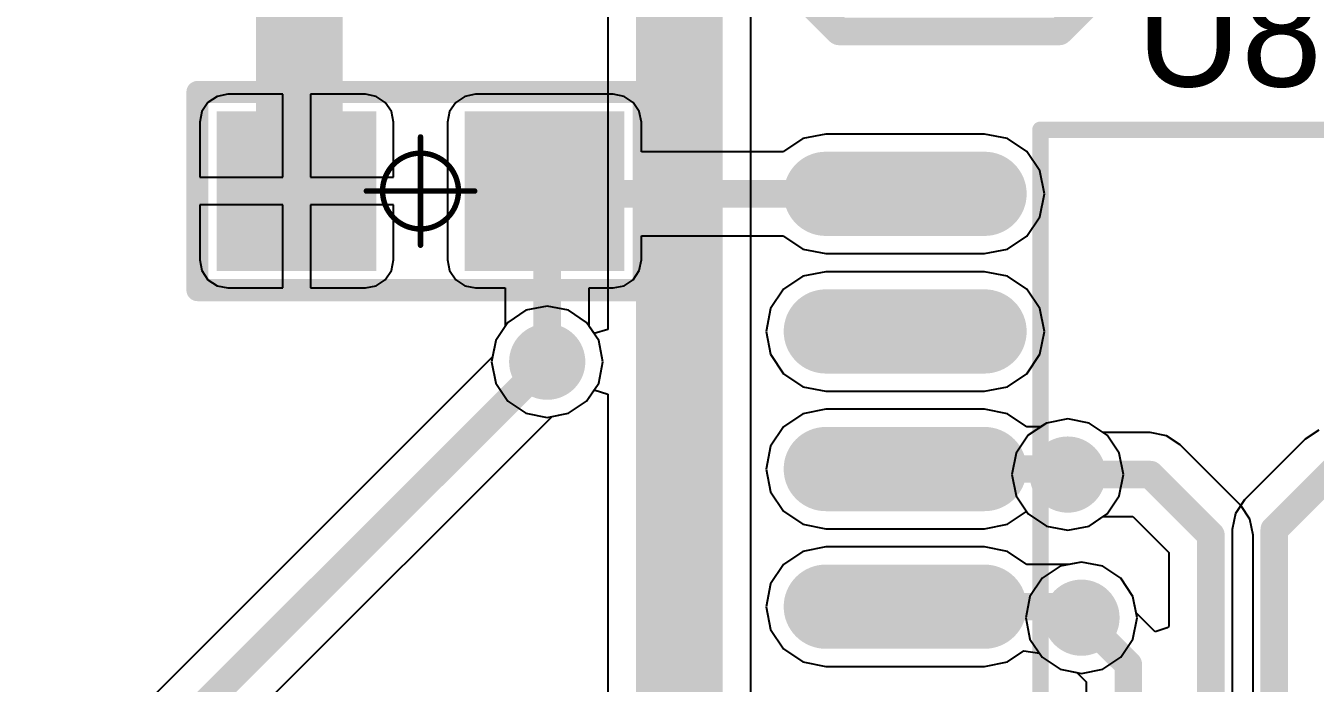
# Model space of a CAD drawing. Header units: millimetres. Extents: x 0.99 to 9.85, y 0.8 to 4.18.
# Drawn here: x 6.9557 to 7.4239, y 1.5072 to 1.7461 of the extents above; entities that cross this region are included whole.
import ezdxf

# ---------------------------------------------------------------- set-up
doc = ezdxf.new("R2010")
doc.units = ezdxf.units.MM
doc.header["$MEASUREMENT"] = 0
for name, color, linetype in [('BottomLayer', 5, 'Continuous'), ('BottomSolder', 6, 'Continuous'), ('Mechanical15', 56, 'Continuous'), ('MultiLayer', 9, 'Continuous'), ('TopLayer', 1, 'Continuous'), ('TopOverlay', 2, 'Continuous'), ('TopPaste', 8, 'Continuous'), ('TopSolder', 216, 'Continuous'), ('ViaHoleLayer', 16, 'Continuous')]:
    doc.layers.add(name, color=color, linetype=linetype)

# ---------------------------------------------------------------- blocks, each defined once
blk = doc.blocks.new('R_0805_M_110')
at = {"layer": 'Mechanical15', "const_width": 0.0019685}
for points in [[(0, -0.019685), (0, 0.019685)], [(-0.019685, 0), (0.019685, 0)]]:
    blk.add_lwpolyline(points, dxfattribs=at)
at = {"layer": 'Mechanical15'}
for points, const_width in [([(-0.0004921, 0.019685, 1), (0.0004921, 0.019685, 1)], 0.0009842), ([(0.0137795, 0, 1), (-0.0137795, 0, 1)], 0.0019685), ([(-0.0201771, 0, 1), (-0.0191929, 0, 1)], 0.0009842), ([(-0.0142716, 0, 1), (-0.0132874, 0, 1)], 0.0009842), ([(0.0132874, 0, 1), (0.0142716, 0, 1)], 0.0009842), ([(0.0191929, 0, 1), (0.0201771, 0, 1)], 0.0009842), ([(-0.0004921, -0.019685, 1), (0.0004921, -0.019685, 1)], 0.0009842)]:
    blk.add_lwpolyline(points, format="xyb", close=True, dxfattribs=dict(at, const_width=const_width))
at = {"layer": 'TopLayer'}
for points in [[(-0.02, -0.025), (-0.02, 0.025), (-0.07, -0.025), (-0.07, 0.025)], [(0.07, -0.025), (0.07, 0.025), (0.02, -0.025), (0.02, 0.025)]]:
    blk.add_solid(points, dxfattribs=at)
at = {"layer": 'TopOverlay', "const_width": 0.008}
for points in [[(-0.081, -0.036), (-0.081, 0.036)], [(-0.081, 0.036), (0.081, 0.036)], [(0.081, -0.036), (0.081, 0.036)], [(-0.081, -0.036), (0.081, -0.036)]]:
    blk.add_lwpolyline(points, dxfattribs=at)
at = {"layer": 'TopOverlay', "const_width": 0.004}
for points in [[(-0.083, 0.036, 1), (-0.079, 0.036, 1)], [(-0.083, 0.036, 1), (-0.079, 0.036, 1)], [(0.079, 0.036, 1), (0.083, 0.036, 1)], [(0.079, 0.036, 1), (0.083, 0.036, 1)], [(-0.083, -0.036, 1), (-0.079, -0.036, 1)], [(-0.083, -0.036, 1), (-0.079, -0.036, 1)], [(0.079, -0.036, 1), (0.083, -0.036, 1)], [(0.079, -0.036, 1), (0.083, -0.036, 1)]]:
    blk.add_lwpolyline(points, format="xyb", close=True, dxfattribs=at)
at = {"layer": 'TopPaste'}
for points in [[(-0.02, -0.025), (-0.02, 0.025), (-0.07, -0.025), (-0.07, 0.025)], [(0.07, -0.025), (0.07, 0.025), (0.02, -0.025), (0.02, 0.025)]]:
    blk.add_solid(points, dxfattribs=at)
at = {"layer": 'TopSolder'}
for points in [[(-0.016, -0.029), (-0.016, 0.029), (-0.074, -0.029), (-0.074, 0.029)], [(0.074, -0.029), (0.074, 0.029), (0.016, -0.029), (0.016, 0.029)]]:
    blk.add_solid(points, dxfattribs=at)
blk = doc.blocks.new('TXS0104E_112')
at = {"layer": 'Mechanical15'}
for points, const_width in [([(-0.14409, -0.133862, 1), (-0.15591, -0.133862, 1)], 0.011811), ([(-0.1588627, -0.133862, 1), (-0.1529573, -0.133862, 1)], 0.0059055), ([(-0.1470427, -0.133862, 1), (-0.1411373, -0.133862, 1)], 0.0059055)]:
    blk.add_lwpolyline(points, format="xyb", close=True, dxfattribs=dict(at, const_width=const_width))
at = {"layer": 'TopLayer', "const_width": 0.022598}
for points in [[(-0.15, 0.137834), (-0.15, 0.080196)], [(-0.1, 0.137834), (-0.1, 0.080196)], [(-0.05, 0.137834), (-0.05, 0.080196)], [(0, 0.137834), (0, 0.080196)], [(0.05, 0.137834), (0.05, 0.080196)], [(0.1, 0.137834), (0.1, 0.080196)], [(0.15, 0.137834), (0.15, 0.080196)], [(-0.15, -0.080198), (-0.15, -0.137836)], [(-0.1, -0.080198), (-0.1, -0.137836)], [(-0.05, -0.080198), (-0.05, -0.137836)], [(0, -0.080198), (0, -0.137836)], [(0.05, -0.080198), (0.05, -0.137836)], [(0.1, -0.080198), (0.1, -0.137836)], [(0.15, -0.080198), (0.15, -0.137836)]]:
    blk.add_lwpolyline(points, dxfattribs=at)
at = {"layer": 'TopLayer', "const_width": 0.011299}
for points in [[(-0.1556495, 0.137834, 1), (-0.1443505, 0.137834, 1)], [(-0.1056495, 0.137834, 1), (-0.0943505, 0.137834, 1)], [(-0.0556495, 0.137834, 1), (-0.0443505, 0.137834, 1)], [(-0.0056495, 0.137834, 1), (0.0056495, 0.137834, 1)], [(0.0443505, 0.137834, 1), (0.0556495, 0.137834, 1)], [(0.0943505, 0.137834, 1), (0.1056495, 0.137834, 1)], [(0.1443505, 0.137834, 1), (0.1556495, 0.137834, 1)], [(-0.1556495, 0.080196, 1), (-0.1443505, 0.080196, 1)], [(-0.1056495, 0.080196, 1), (-0.0943505, 0.080196, 1)], [(-0.0556495, 0.080196, 1), (-0.0443505, 0.080196, 1)], [(-0.0056495, 0.080196, 1), (0.0056495, 0.080196, 1)], [(0.0443505, 0.080196, 1), (0.0556495, 0.080196, 1)], [(0.0943505, 0.080196, 1), (0.1056495, 0.080196, 1)], [(0.1443505, 0.080196, 1), (0.1556495, 0.080196, 1)], [(-0.1556495, -0.080198, 1), (-0.1443505, -0.080198, 1)], [(-0.1056495, -0.080198, 1), (-0.0943505, -0.080198, 1)], [(-0.0556495, -0.080198, 1), (-0.0443505, -0.080198, 1)], [(-0.0056495, -0.080198, 1), (0.0056495, -0.080198, 1)], [(0.0443505, -0.080198, 1), (0.0556495, -0.080198, 1)], [(0.0943505, -0.080198, 1), (0.1056495, -0.080198, 1)], [(0.1443505, -0.080198, 1), (0.1556495, -0.080198, 1)], [(-0.1556495, -0.137836, 1), (-0.1443505, -0.137836, 1)], [(-0.1056495, -0.137836, 1), (-0.0943505, -0.137836, 1)], [(-0.0556495, -0.137836, 1), (-0.0443505, -0.137836, 1)], [(-0.0056495, -0.137836, 1), (0.0056495, -0.137836, 1)], [(0.0443505, -0.137836, 1), (0.0556495, -0.137836, 1)], [(0.0943505, -0.137836, 1), (0.1056495, -0.137836, 1)], [(0.1443505, -0.137836, 1), (0.1556495, -0.137836, 1)]]:
    blk.add_lwpolyline(points, format="xyb", close=True, dxfattribs=at)
at = {"layer": 'TopOverlay', "const_width": 0.006}
for points in [[(-0.173276, 0.059897), (-0.173276, -0.059899)], [(-0.173276, 0.059897), (0.173276, 0.059897)], [(0.173276, 0.059897), (0.173276, -0.059899)], [(-0.173276, -0.059899), (0.173276, -0.059899)]]:
    blk.add_lwpolyline(points, dxfattribs=at)
at = {"layer": 'TopOverlay'}
for points, const_width in [([(-0.174776, 0.059897, 1), (-0.171776, 0.059897, 1)], 0.003), ([(-0.174776, 0.059897, 1), (-0.171776, 0.059897, 1)], 0.003), ([(0.171776, 0.059897, 1), (0.174776, 0.059897, 1)], 0.003), ([(0.171776, 0.059897, 1), (0.174776, 0.059897, 1)], 0.003), ([(-0.14409, -0.030282, 1), (-0.15591, -0.030282, 1)], 0.011811), ([(-0.1588627, -0.030282, 1), (-0.1529573, -0.030282, 1)], 0.0059055), ([(-0.1470427, -0.030282, 1), (-0.1411373, -0.030282, 1)], 0.0059055), ([(-0.174776, -0.059899, 1), (-0.171776, -0.059899, 1)], 0.003), ([(-0.174776, -0.059899, 1), (-0.171776, -0.059899, 1)], 0.003), ([(0.171776, -0.059899, 1), (0.174776, -0.059899, 1)], 0.003), ([(0.171776, -0.059899, 1), (0.174776, -0.059899, 1)], 0.003), ([(-0.1732, -0.109022, 1), (-0.18502, -0.109022, 1)], 0.011811), ([(-0.1879727, -0.109022, 1), (-0.1820673, -0.109022, 1)], 0.0059055), ([(-0.1761527, -0.109022, 1), (-0.1702473, -0.109022, 1)], 0.0059055)]:
    blk.add_lwpolyline(points, format="xyb", close=True, dxfattribs=dict(at, const_width=const_width))
at = {"layer": 'TopPaste', "const_width": 0.022598}
for points in [[(-0.15, 0.137834), (-0.15, 0.080196)], [(-0.1, 0.137834), (-0.1, 0.080196)], [(-0.05, 0.137834), (-0.05, 0.080196)], [(0, 0.137834), (0, 0.080196)], [(0.05, 0.137834), (0.05, 0.080196)], [(0.1, 0.137834), (0.1, 0.080196)], [(0.15, 0.137834), (0.15, 0.080196)], [(-0.15, -0.080198), (-0.15, -0.137836)], [(-0.1, -0.080198), (-0.1, -0.137836)], [(-0.05, -0.080198), (-0.05, -0.137836)], [(0, -0.080198), (0, -0.137836)], [(0.05, -0.080198), (0.05, -0.137836)], [(0.1, -0.080198), (0.1, -0.137836)], [(0.15, -0.080198), (0.15, -0.137836)]]:
    blk.add_lwpolyline(points, dxfattribs=at)
at = {"layer": 'TopPaste', "const_width": 0.011299}
for points in [[(-0.1556495, 0.137834, 1), (-0.1443505, 0.137834, 1)], [(-0.1056495, 0.137834, 1), (-0.0943505, 0.137834, 1)], [(-0.0556495, 0.137834, 1), (-0.0443505, 0.137834, 1)], [(-0.0056495, 0.137834, 1), (0.0056495, 0.137834, 1)], [(0.0443505, 0.137834, 1), (0.0556495, 0.137834, 1)], [(0.0943505, 0.137834, 1), (0.1056495, 0.137834, 1)], [(0.1443505, 0.137834, 1), (0.1556495, 0.137834, 1)], [(-0.1556495, 0.080196, 1), (-0.1443505, 0.080196, 1)], [(-0.1056495, 0.080196, 1), (-0.0943505, 0.080196, 1)], [(-0.0556495, 0.080196, 1), (-0.0443505, 0.080196, 1)], [(-0.0056495, 0.080196, 1), (0.0056495, 0.080196, 1)], [(0.0443505, 0.080196, 1), (0.0556495, 0.080196, 1)], [(0.0943505, 0.080196, 1), (0.1056495, 0.080196, 1)], [(0.1443505, 0.080196, 1), (0.1556495, 0.080196, 1)], [(-0.1556495, -0.080198, 1), (-0.1443505, -0.080198, 1)], [(-0.1056495, -0.080198, 1), (-0.0943505, -0.080198, 1)], [(-0.0556495, -0.080198, 1), (-0.0443505, -0.080198, 1)], [(-0.0056495, -0.080198, 1), (0.0056495, -0.080198, 1)], [(0.0443505, -0.080198, 1), (0.0556495, -0.080198, 1)], [(0.0943505, -0.080198, 1), (0.1056495, -0.080198, 1)], [(0.1443505, -0.080198, 1), (0.1556495, -0.080198, 1)], [(-0.1556495, -0.137836, 1), (-0.1443505, -0.137836, 1)], [(-0.1056495, -0.137836, 1), (-0.0943505, -0.137836, 1)], [(-0.0556495, -0.137836, 1), (-0.0443505, -0.137836, 1)], [(-0.0056495, -0.137836, 1), (0.0056495, -0.137836, 1)], [(0.0443505, -0.137836, 1), (0.0556495, -0.137836, 1)], [(0.0943505, -0.137836, 1), (0.1056495, -0.137836, 1)], [(0.1443505, -0.137836, 1), (0.1556495, -0.137836, 1)]]:
    blk.add_lwpolyline(points, format="xyb", close=True, dxfattribs=at)
at = {"layer": 'TopSolder', "const_width": 0.030598}
for points in [[(-0.15, 0.137834), (-0.15, 0.080196)], [(-0.1, 0.137834), (-0.1, 0.080196)], [(-0.05, 0.137834), (-0.05, 0.080196)], [(0, 0.137834), (0, 0.080196)], [(0.05, 0.137834), (0.05, 0.080196)], [(0.1, 0.137834), (0.1, 0.080196)], [(0.15, 0.137834), (0.15, 0.080196)], [(-0.15, -0.080198), (-0.15, -0.137836)], [(-0.1, -0.080198), (-0.1, -0.137836)], [(-0.05, -0.080198), (-0.05, -0.137836)], [(0, -0.080198), (0, -0.137836)], [(0.05, -0.080198), (0.05, -0.137836)], [(0.1, -0.080198), (0.1, -0.137836)], [(0.15, -0.080198), (0.15, -0.137836)]]:
    blk.add_lwpolyline(points, dxfattribs=at)
at = {"layer": 'TopSolder', "const_width": 0.015299}
for points in [[(-0.1576495, 0.137834, 1), (-0.1423505, 0.137834, 1)], [(-0.1076495, 0.137834, 1), (-0.0923505, 0.137834, 1)], [(-0.0576495, 0.137834, 1), (-0.0423505, 0.137834, 1)], [(-0.0076495, 0.137834, 1), (0.0076495, 0.137834, 1)], [(0.0423505, 0.137834, 1), (0.0576495, 0.137834, 1)], [(0.0923505, 0.137834, 1), (0.1076495, 0.137834, 1)], [(0.1423505, 0.137834, 1), (0.1576495, 0.137834, 1)], [(-0.1576495, 0.080196, 1), (-0.1423505, 0.080196, 1)], [(-0.1076495, 0.080196, 1), (-0.0923505, 0.080196, 1)], [(-0.0576495, 0.080196, 1), (-0.0423505, 0.080196, 1)], [(-0.0076495, 0.080196, 1), (0.0076495, 0.080196, 1)], [(0.0423505, 0.080196, 1), (0.0576495, 0.080196, 1)], [(0.0923505, 0.080196, 1), (0.1076495, 0.080196, 1)], [(0.1423505, 0.080196, 1), (0.1576495, 0.080196, 1)], [(-0.1576495, -0.080198, 1), (-0.1423505, -0.080198, 1)], [(-0.1076495, -0.080198, 1), (-0.0923505, -0.080198, 1)], [(-0.0576495, -0.080198, 1), (-0.0423505, -0.080198, 1)], [(-0.0076495, -0.080198, 1), (0.0076495, -0.080198, 1)], [(0.0423505, -0.080198, 1), (0.0576495, -0.080198, 1)], [(0.0923505, -0.080198, 1), (0.1076495, -0.080198, 1)], [(0.1423505, -0.080198, 1), (0.1576495, -0.080198, 1)], [(-0.1576495, -0.137836, 1), (-0.1423505, -0.137836, 1)], [(-0.1076495, -0.137836, 1), (-0.0923505, -0.137836, 1)], [(-0.0576495, -0.137836, 1), (-0.0423505, -0.137836, 1)], [(-0.0076495, -0.137836, 1), (0.0076495, -0.137836, 1)], [(0.0423505, -0.137836, 1), (0.0576495, -0.137836, 1)], [(0.0923505, -0.137836, 1), (0.1076495, -0.137836, 1)], [(0.1423505, -0.137836, 1), (0.1576495, -0.137836, 1)]]:
    blk.add_lwpolyline(points, format="xyb", close=True, dxfattribs=at)
blk = doc.blocks.new('SOT_223_3_L6_5_W3_4_P2_30_LS7_0_BR_114')
at = {"layer": 'TopLayer'}
for points in [[(0.165307, 0.1122045), (0.078693, 0.1122045), (0.165307, 0.0688975), (0.078693, 0.0688975)], [(-0.078693, 0.068898), (-0.165307, 0.068898), (-0.078693, -0.068898), (-0.165307, -0.068898)], [(0.165307, 0.021654), (0.078693, 0.021654), (0.165307, -0.021654), (0.078693, -0.021654)], [(0.165307, -0.0688975), (0.078693, -0.0688975), (0.165307, -0.1122045), (0.078693, -0.1122045)]]:
    blk.add_solid(points, dxfattribs=at)
at = {"layer": 'TopOverlay', "const_width": 0.01}
for points in [[(0.070866, 0.139763), (-0.070867, 0.139763)], [(-0.070867, 0.139763), (-0.070867, 0.073443)], [(0.070866, 0.139763), (0.070866, 0.116748)], [(0.070866, 0.064355), (0.070866, 0.026197)], [(0.070866, -0.026197), (0.070866, -0.064355)], [(-0.070867, -0.073443), (-0.070867, -0.139763)], [(0.070866, -0.116748), (0.070866, -0.139763)], [(0.070866, -0.139763), (-0.070867, -0.139763)]]:
    blk.add_lwpolyline(points, dxfattribs=at)
at = {"layer": 'TopOverlay', "const_width": 0.005}
for points in [[(-0.073367, 0.139763, 1), (-0.068367, 0.139763, 1)], [(-0.073367, 0.139763, 1), (-0.068367, 0.139763, 1)], [(0.068366, 0.139763, 1), (0.073366, 0.139763, 1)], [(0.068366, 0.139763, 1), (0.073366, 0.139763, 1)], [(0.068366, 0.116748, 1), (0.073366, 0.116748, 1)], [(-0.073367, 0.073443, 1), (-0.068367, 0.073443, 1)], [(0.068366, 0.064355, 1), (0.073366, 0.064355, 1)], [(0.068366, 0.026197, 1), (0.073366, 0.026197, 1)], [(0.068366, -0.026197, 1), (0.073366, -0.026197, 1)], [(0.068366, -0.064355, 1), (0.073366, -0.064355, 1)], [(-0.073367, -0.073443, 1), (-0.068367, -0.073443, 1)], [(0.068366, -0.116748, 1), (0.073366, -0.116748, 1)], [(-0.073367, -0.139763, 1), (-0.068367, -0.139763, 1)], [(-0.073367, -0.139763, 1), (-0.068367, -0.139763, 1)], [(0.068366, -0.139763, 1), (0.073366, -0.139763, 1)], [(0.068366, -0.139763, 1), (0.073366, -0.139763, 1)]]:
    blk.add_lwpolyline(points, format="xyb", close=True, dxfattribs=at)
at = {"layer": 'TopPaste'}
for points in [[(0.165307, 0.1122045), (0.078693, 0.1122045), (0.165307, 0.0688975), (0.078693, 0.0688975)], [(-0.078693, 0.068898), (-0.165307, 0.068898), (-0.078693, -0.068898), (-0.165307, -0.068898)], [(0.165307, 0.021654), (0.078693, 0.021654), (0.165307, -0.021654), (0.078693, -0.021654)], [(0.165307, -0.0688975), (0.078693, -0.0688975), (0.165307, -0.1122045), (0.078693, -0.1122045)]]:
    blk.add_solid(points, dxfattribs=at)
at = {"layer": 'TopSolder'}
for points in [[(0.169307, 0.1162045), (0.074693, 0.1162045), (0.169307, 0.0648975), (0.074693, 0.0648975)], [(-0.074693, 0.072898), (-0.169307, 0.072898), (-0.074693, -0.072898), (-0.169307, -0.072898)], [(0.169307, 0.025654), (0.074693, 0.025654), (0.169307, -0.025654), (0.074693, -0.025654)], [(0.169307, -0.0648975), (0.074693, -0.0648975), (0.169307, -0.1162045), (0.074693, -0.1162045)]]:
    blk.add_solid(points, dxfattribs=at)
blk = doc.blocks.new('CD_B_3528__118')
at = {"layer": 'Mechanical15', "const_width": 0.0019685}
for points in [[(0, 0.019685), (0, -0.019685)], [(-0.019685, 0), (0.019685, 0)]]:
    blk.add_lwpolyline(points, dxfattribs=at)
at = {"layer": 'Mechanical15'}
for points, const_width in [([(-0.0004921, 0.019685, 1), (0.0004921, 0.019685, 1)], 0.0009842), ([(0.0137795, 0, 1), (-0.0137795, 0, 1)], 0.0019685), ([(-0.0201771, 0, 1), (-0.0191929, 0, 1)], 0.0009842), ([(-0.0142716, 0, 1), (-0.0132874, 0, 1)], 0.0009842), ([(0.0132874, 0, 1), (0.0142716, 0, 1)], 0.0009842), ([(0.0191929, 0, 1), (0.0201771, 0, 1)], 0.0009842), ([(-0.0004921, -0.019685, 1), (0.0004921, -0.019685, 1)], 0.0009842)]:
    blk.add_lwpolyline(points, format="xyb", close=True, dxfattribs=dict(at, const_width=const_width))
at = {"layer": 'TopLayer'}
for points in [[(-0.0333725, 0.0449936), (-0.1083725, 0.0449936), (-0.0333725, -0.0450064), (-0.1083725, -0.0450064)], [(0.1083597, 0.0449936), (0.0333597, 0.0449936), (0.1083597, -0.0450064), (0.0333597, -0.0450064)]]:
    blk.add_solid(points, dxfattribs=at)
at = {"layer": 'TopOverlay', "const_width": 0.01}
for points in [[(-0.1099999, 0.06), (-0.13, 0.04)], [(-0.1099999, 0.06), (-0.0325064, 0.06)], [(0.0224936, 0.06), (0.12, 0.06)], [(0.12, 0.06), (0.12, -0.06)], [(-0.13, 0.04), (-0.1299999, -0.0400001)], [(-0.1299999, -0.0400001), (-0.11, -0.06)], [(-0.11, -0.06), (-0.0325064, -0.06)], [(0.0224935, -0.0599999), (0.12, -0.06)]]:
    blk.add_lwpolyline(points, dxfattribs=at)
at = {"layer": 'TopOverlay', "const_width": 0.005}
for points in [[(-0.1124999, 0.06, 1), (-0.1074999, 0.06, 1)], [(-0.1124999, 0.06, 1), (-0.1074999, 0.06, 1)], [(-0.0350064, 0.06, 1), (-0.0300064, 0.06, 1)], [(0.0199936, 0.06, 1), (0.0249936, 0.06, 1)], [(0.1175, 0.06, 1), (0.1225, 0.06, 1)], [(0.1175, 0.06, 1), (0.1225, 0.06, 1)], [(-0.1325, 0.04, 1), (-0.1275, 0.04, 1)], [(-0.1325, 0.04, 1), (-0.1275, 0.04, 1)], [(-0.1324999, -0.0400001, 1), (-0.1274999, -0.0400001, 1)], [(-0.1324999, -0.0400001, 1), (-0.1274999, -0.0400001, 1)], [(-0.1125, -0.06, 1), (-0.1075, -0.06, 1)], [(-0.1125, -0.06, 1), (-0.1075, -0.06, 1)], [(-0.0350064, -0.06, 1), (-0.0300064, -0.06, 1)], [(0.0199935, -0.0599999, 1), (0.0249935, -0.0599999, 1)], [(0.1175, -0.06, 1), (0.1225, -0.06, 1)], [(0.1175, -0.06, 1), (0.1225, -0.06, 1)]]:
    blk.add_lwpolyline(points, format="xyb", close=True, dxfattribs=at)
at = {"layer": 'TopPaste'}
for points in [[(-0.0333725, 0.0449936), (-0.1083725, 0.0449936), (-0.0333725, -0.0450064), (-0.1083725, -0.0450064)], [(0.1083597, 0.0449936), (0.0333597, 0.0449936), (0.1083597, -0.0450064), (0.0333597, -0.0450064)]]:
    blk.add_solid(points, dxfattribs=at)
at = {"layer": 'TopSolder'}
for points in [[(-0.0293725, 0.0489936), (-0.1123725, 0.0489936), (-0.0293725, -0.0490064), (-0.1123725, -0.0490064)], [(0.1123597, 0.0489936), (0.0293597, 0.0489936), (0.1123597, -0.0490064), (0.0293597, -0.0490064)]]:
    blk.add_solid(points, dxfattribs=at)

msp = doc.modelspace()

# ---------------------------------------------------------------- linework, layer by layer
at = {"layer": 'BottomLayer'}
for p, q in [((7.1670298, 1.795), (7.1670298, 1.6357454)), ((7.2189702, 1.329), (7.2189702, 1.795)), ((7.145, 1.6442312), (7.1372579, 1.6426912)), ((7.1527421, 1.6426912), (7.145, 1.6442312)), ((7.1372579, 1.6426912), (7.1306944, 1.6383056)), ((7.1593056, 1.6383056), (7.1527421, 1.6426912)), ((7.1306944, 1.6383056), (7.1263088, 1.6317421)), ((7.1620298, 1.6342286), (7.1593056, 1.6383056)), ((7.1670298, 1.6357454), (7.1620298, 1.6342286)), ((7.1263088, 1.6317421), (7.1251158, 1.6257446)), ((7.1251158, 1.6257446), (6.9556651, 1.4562939)), ((7.1593056, 1.6096944), (7.1620298, 1.6137714)), ((7.1620298, 1.6137714), (7.1670298, 1.6122546)), ((7.1670298, 1.6122546), (7.1670298, 1.329)), ((7.1527421, 1.6053088), (7.1593056, 1.6096944)), ((6.9728144, 1.4301856), (7.1467446, 1.6041158)), ((7.1467446, 1.6041158), (7.1527421, 1.6053088)), ((7.3262579, 1.6016912), (7.3196944, 1.5973056)), ((7.334, 1.6032312), (7.3262579, 1.6016912)), ((7.3417421, 1.6016912), (7.334, 1.6032312)), ((7.3468265, 1.5982939), (7.3417421, 1.6016912)), ((7.3196944, 1.5973056), (7.3153088, 1.5907421)), ((7.364, 1.5982939), (7.3468265, 1.5982939)), ((7.3698527, 1.5971297), (7.364, 1.5982939)), ((7.3748144, 1.5938144), (7.3698527, 1.5971297)), ((7.3968144, 1.5718144), (7.3748144, 1.5938144)), ((7.3153088, 1.5907421), (7.3137688, 1.583)), ((7.3137688, 1.583), (7.3153088, 1.5752579)), ((7.3153088, 1.5752579), (7.3196944, 1.5686944)), ((7.3196944, 1.5686944), (7.3262579, 1.5643088)), ((7.4001297, 1.5668527), (7.3968144, 1.5718144)), ((7.3262579, 1.5643088), (7.334, 1.5627688)), ((7.334, 1.5627688), (7.3417421, 1.5643088)), ((7.3417421, 1.5643088), (7.3468265, 1.5677061)), ((7.3468265, 1.5677061), (7.3576651, 1.5677061)), ((7.3576651, 1.5677061), (7.3707061, 1.5546651)), ((7.4012939, 1.561), (7.4001297, 1.5668527)), ((7.4012939, 1.1475745), (7.4012939, 1.561)), ((7.3707061, 1.5546651), (7.3707061, 1.5277698)), ((7.339, 1.5512312), (7.3312579, 1.5496912)), ((7.3467421, 1.5496912), (7.339, 1.5512312)), ((7.3246944, 1.5453056), (7.3203088, 1.5387421)), ((7.3312579, 1.5496912), (7.3246944, 1.5453056)), ((7.3533056, 1.5453056), (7.3467421, 1.5496912)), ((7.3576912, 1.5387421), (7.3533056, 1.5453056)), ((7.3203088, 1.5387421), (7.3187688, 1.531)), ((7.3588842, 1.5327446), (7.3576912, 1.5387421)), ((7.3657061, 1.5259227), (7.3588842, 1.5327446)), ((7.3187688, 1.531), (7.3203088, 1.5232579)), ((7.3700789, 1.5272935), (7.3657061, 1.5259227)), ((7.3707061, 1.5277698), (7.3700789, 1.5272935)), ((7.3203088, 1.5232579), (7.3246944, 1.5166944)), ((7.3246944, 1.5166944), (7.3312579, 1.5123088)), ((7.3312579, 1.5123088), (7.3372554, 1.5111158)), ((7.3372554, 1.5111158), (7.3407061, 1.5076651)), ((7.3407061, 1.5076651), (7.3407061, 1.1788265))]:
    msp.add_line(p, q, dxfattribs=at)
for points, const_width in [([(7.193, 1.329), (7.193, 1.795)], 0.0314961), ([(6.962, 1.441), (7.145, 1.624)], 0.01), ([(7.334, 1.583), (7.364, 1.583)], 0.01), ([(7.364, 1.583), (7.386, 1.561)], 0.01), ([(7.386, 1.134748), (7.386, 1.561)], 0.01), ([(7.339, 1.531), (7.356, 1.514)], 0.01), ([(7.356, 1.166), (7.356, 1.514)], 0.01)]:
    msp.add_lwpolyline(points, dxfattribs=dict(at, const_width=const_width))
for points, const_width in [([(7.1400788, 1.624, 1), (7.1499212, 1.624, 1)], 0.0098425), ([(7.1425, 1.624, 1), (7.1475, 1.624, 1)], 0.005), ([(7.3290788, 1.583, 1), (7.3389212, 1.583, 1)], 0.0098425), ([(7.3315, 1.583, 1), (7.3365, 1.583, 1)], 0.005), ([(7.3615, 1.583, 1), (7.3665, 1.583, 1)], 0.005), ([(7.3615, 1.583, 1), (7.3665, 1.583, 1)], 0.005), ([(7.3835, 1.561, 1), (7.3885, 1.561, 1)], 0.005), ([(7.3835, 1.561, 1), (7.3885, 1.561, 1)], 0.005), ([(7.3340788, 1.531, 1), (7.3439212, 1.531, 1)], 0.0098425), ([(7.3365, 1.531, 1), (7.3415, 1.531, 1)], 0.005), ([(7.3535, 1.514, 1), (7.3585, 1.514, 1)], 0.005), ([(7.3535, 1.514, 1), (7.3585, 1.514, 1)], 0.005)]:
    msp.add_lwpolyline(points, format="xyb", close=True, dxfattribs=dict(at, const_width=const_width))
at = {"layer": 'BottomSolder', "const_width": 0.0138425}
for points in [[(7.1380788, 1.624, 1), (7.1519212, 1.624, 1)], [(7.3270788, 1.583, 1), (7.3409212, 1.583, 1)], [(7.3320788, 1.531, 1), (7.3459212, 1.531, 1)]]:
    msp.add_lwpolyline(points, format="xyb", close=True, dxfattribs=at)
at = {"layer": 'MultiLayer', "const_width": 0.0098425}
for points in [[(7.1400788, 1.624, 1), (7.1499212, 1.624, 1)], [(7.3290788, 1.583, 1), (7.3389212, 1.583, 1)], [(7.3340788, 1.531, 1), (7.3439212, 1.531, 1)]]:
    msp.add_lwpolyline(points, format="xyb", close=True, dxfattribs=at)
at = {"layer": 'TopLayer'}
for p, q in [((7.0250982, 1.7204198), (7.0217904, 1.7182096)), ((7.029, 1.7211959), (7.0250982, 1.7204198)), ((7.049, 1.7211959), (7.029, 1.7211959)), ((7.049, 1.691), (7.049, 1.7211959)), ((7.079, 1.7211959), (7.059, 1.7211959)), ((7.059, 1.7211959), (7.059, 1.691)), ((7.0829018, 1.7204198), (7.079, 1.7211959)), ((7.0862096, 1.7182096), (7.0829018, 1.7204198)), ((7.1150982, 1.7204198), (7.1117904, 1.7182096)), ((7.119, 1.7211959), (7.1150982, 1.7204198)), ((7.169, 1.7211959), (7.119, 1.7211959)), ((7.1729018, 1.7204198), (7.169, 1.7211959)), ((7.1762096, 1.7182096), (7.1729018, 1.7204198)), ((7.0195802, 1.7149018), (7.0188041, 1.711)), ((7.0217904, 1.7182096), (7.0195802, 1.7149018)), ((7.0884198, 1.7149018), (7.0862096, 1.7182096)), ((7.0891959, 1.711), (7.0884198, 1.7149018)), ((7.1095802, 1.7149018), (7.1088041, 1.711)), ((7.1117904, 1.7182096), (7.1095802, 1.7149018)), ((7.1784198, 1.7149018), (7.1762096, 1.7182096)), ((7.1791959, 1.711), (7.1784198, 1.7149018)), ((7.0188041, 1.711), (7.0188041, 1.691)), ((7.0891959, 1.691), (7.0891959, 1.711)), ((7.1088041, 1.711), (7.1088041, 1.661)), ((7.1791959, 1.7002939), (7.1791959, 1.711)), ((7.2378555, 1.7050632), (7.2308103, 1.7003557)), ((7.246166, 1.7067163), (7.2378555, 1.7050632)), ((7.303804, 1.7067163), (7.246166, 1.7067163)), ((7.3121145, 1.7050632), (7.303804, 1.7067163)), ((7.3191597, 1.7003557), (7.3121145, 1.7050632)), ((7.230769, 1.7002939), (7.1791959, 1.7002939)), ((7.2308103, 1.7003557), (7.230769, 1.7002939)), ((7.3238672, 1.6933105), (7.3191597, 1.7003557)), ((7.0188041, 1.691), (7.049, 1.691)), ((7.059, 1.691), (7.0891959, 1.691)), ((7.3255203, 1.685), (7.3238672, 1.6933105)), ((7.049, 1.681), (7.0188041, 1.681)), ((7.0188041, 1.681), (7.0188041, 1.661)), ((7.049, 1.6508041), (7.049, 1.681)), ((7.0891959, 1.681), (7.059, 1.681)), ((7.059, 1.681), (7.059, 1.6508041)), ((7.0891959, 1.661), (7.0891959, 1.681)), ((7.3238672, 1.6766895), (7.3255203, 1.685)), ((7.3191597, 1.6696443), (7.3238672, 1.6766895)), ((7.1791959, 1.661), (7.1791959, 1.6697061)), ((7.1791959, 1.6697061), (7.230769, 1.6697061)), ((7.230769, 1.6697061), (7.2308103, 1.6696443)), ((7.2308103, 1.6696443), (7.2378555, 1.6649368)), ((7.3121145, 1.6649368), (7.3191597, 1.6696443)), ((7.2378555, 1.6649368), (7.246166, 1.6632837)), ((7.246166, 1.6632837), (7.303804, 1.6632837)), ((7.303804, 1.6632837), (7.3121145, 1.6649368)), ((7.0188041, 1.661), (7.0195802, 1.6570982)), ((7.0884198, 1.6570982), (7.0891959, 1.661)), ((7.1088041, 1.661), (7.1095802, 1.6570982)), ((7.1784198, 1.6570982), (7.1791959, 1.661)), ((7.0195802, 1.6570982), (7.0217904, 1.6537904)), ((7.0217904, 1.6537904), (7.0250982, 1.6515802)), ((7.0829018, 1.6515802), (7.0862096, 1.6537904)), ((7.0862096, 1.6537904), (7.0884198, 1.6570982)), ((7.1095802, 1.6570982), (7.1117904, 1.6537904)), ((7.1117904, 1.6537904), (7.1150982, 1.6515802)), ((7.1729018, 1.6515802), (7.1762096, 1.6537904)), ((7.1762096, 1.6537904), (7.1784198, 1.6570982)), ((7.2378555, 1.6550632), (7.2308103, 1.6503557)), ((7.246166, 1.6567163), (7.2378555, 1.6550632)), ((7.303804, 1.6567163), (7.246166, 1.6567163)), ((7.3121145, 1.6550632), (7.303804, 1.6567163)), ((7.3191597, 1.6503557), (7.3121145, 1.6550632)), ((7.0250982, 1.6515802), (7.029, 1.6508041)), ((7.029, 1.6508041), (7.049, 1.6508041)), ((7.059, 1.6508041), (7.079, 1.6508041)), ((7.079, 1.6508041), (7.0829018, 1.6515802)), ((7.1150982, 1.6515802), (7.119, 1.6508041)), ((7.119, 1.6508041), (7.1297061, 1.6508041)), ((7.1297061, 1.6508041), (7.1297061, 1.6368265)), ((7.1602939, 1.6368265), (7.1602939, 1.6508041)), ((7.1602939, 1.6508041), (7.169, 1.6508041)), ((7.169, 1.6508041), (7.1729018, 1.6515802)), ((7.2308103, 1.6503557), (7.2261028, 1.6433105)), ((7.3238672, 1.6433105), (7.3191597, 1.6503557)), ((7.2261028, 1.6433105), (7.2244497, 1.635)), ((7.3255203, 1.635), (7.3238672, 1.6433105)), ((7.1297061, 1.6368265), (7.1263088, 1.6317421)), ((7.1636912, 1.6317421), (7.1602939, 1.6368265)), ((7.2244497, 1.635), (7.2261028, 1.6266895)), ((7.3238672, 1.6266895), (7.3255203, 1.635)), ((7.1263088, 1.6317421), (7.1247688, 1.624)), ((7.1652312, 1.624), (7.1636912, 1.6317421)), ((7.2261028, 1.6266895), (7.2308103, 1.6196443)), ((7.3191597, 1.6196443), (7.3238672, 1.6266895)), ((7.1247688, 1.624), (7.1263088, 1.6162579)), ((7.1636912, 1.6162579), (7.1652312, 1.624)), ((7.1263088, 1.6162579), (7.1306944, 1.6096944)), ((7.1593056, 1.6096944), (7.1636912, 1.6162579)), ((7.2308103, 1.6196443), (7.2378555, 1.6149368)), ((7.3121145, 1.6149368), (7.3191597, 1.6196443)), ((7.2378555, 1.6149368), (7.246166, 1.6132837)), ((7.246166, 1.6132837), (7.303804, 1.6132837)), ((7.303804, 1.6132837), (7.3121145, 1.6149368)), ((7.1306944, 1.6096944), (7.1372579, 1.6053088)), ((7.1527421, 1.6053088), (7.1593056, 1.6096944)), ((7.246166, 1.6067163), (7.2378555, 1.6050632)), ((7.303804, 1.6067163), (7.246166, 1.6067163)), ((7.3121145, 1.6050632), (7.303804, 1.6067163)), ((7.1372579, 1.6053088), (7.145, 1.6037688)), ((7.145, 1.6037688), (7.1527421, 1.6053088)), ((7.2378555, 1.6050632), (7.2308103, 1.6003557)), ((7.3191597, 1.6003557), (7.3121145, 1.6050632)), ((7.3262579, 1.6016912), (7.3241667, 1.6002939)), ((7.334, 1.6032312), (7.3262579, 1.6016912)), ((7.3417421, 1.6016912), (7.334, 1.6032312)), ((7.3483056, 1.5973056), (7.3417421, 1.6016912)), ((7.2308103, 1.6003557), (7.2261028, 1.5933105)), ((7.319201, 1.6002939), (7.3191597, 1.6003557)), ((7.3241667, 1.6002939), (7.319201, 1.6002939)), ((7.3526912, 1.5907421), (7.3483056, 1.5973056)), ((7.4251473, 1.5991297), (7.4201856, 1.5958144)), ((7.2261028, 1.5933105), (7.2244497, 1.585)), ((7.4201856, 1.5958144), (7.3981856, 1.5738144)), ((7.3542312, 1.583), (7.3526912, 1.5907421)), ((7.2244497, 1.585), (7.2261028, 1.5766895)), ((7.3526912, 1.5752579), (7.3542312, 1.583)), ((7.2261028, 1.5766895), (7.2308103, 1.5696443)), ((7.3483056, 1.5686944), (7.3526912, 1.5752579)), ((7.3981856, 1.5738144), (7.3948703, 1.5688527)), ((7.2308103, 1.5696443), (7.2378555, 1.5649368)), ((7.3121145, 1.5649368), (7.3190906, 1.5695981)), ((7.3190906, 1.5695981), (7.3196944, 1.5686944)), ((7.3196944, 1.5686944), (7.3262579, 1.5643088)), ((7.3417421, 1.5643088), (7.3483056, 1.5686944)), ((7.3948703, 1.5688527), (7.3937061, 1.563)), ((7.2378555, 1.5649368), (7.246166, 1.5632837)), ((7.303804, 1.5632837), (7.3121145, 1.5649368)), ((7.3262579, 1.5643088), (7.334, 1.5627688)), ((7.334, 1.5627688), (7.3417421, 1.5643088)), ((7.246166, 1.5632837), (7.303804, 1.5632837)), ((7.3937061, 1.563), (7.3937061, 1.3747214)), ((7.2378555, 1.5550632), (7.2308103, 1.5503557)), ((7.246166, 1.5567163), (7.2378555, 1.5550632)), ((7.303804, 1.5567163), (7.246166, 1.5567163)), ((7.3121145, 1.5550632), (7.303804, 1.5567163)), ((7.3191597, 1.5503557), (7.3121145, 1.5550632)), ((7.2308103, 1.5503557), (7.2261028, 1.5433105)), ((7.319201, 1.5502939), (7.3191597, 1.5503557)), ((7.3342879, 1.5502939), (7.319201, 1.5502939)), ((7.339, 1.5512312), (7.3342879, 1.5502939)), ((7.3467421, 1.5496912), (7.339, 1.5512312)), ((7.3533056, 1.5453056), (7.3467421, 1.5496912)), ((7.3576912, 1.5387421), (7.3533056, 1.5453056)), ((7.2261028, 1.5433105), (7.2244497, 1.535)), ((7.3592312, 1.531), (7.3576912, 1.5387421)), ((7.2244497, 1.535), (7.2261028, 1.5266895)), ((7.2261028, 1.5266895), (7.2308103, 1.5196443)), ((7.3576912, 1.5232579), (7.3592312, 1.531)), ((7.3533056, 1.5166944), (7.3576912, 1.5232579)), ((7.2308103, 1.5196443), (7.2378555, 1.5149368)), ((7.3121145, 1.5149368), (7.3181223, 1.5189511)), ((7.3181223, 1.5189511), (7.3237194, 1.5181536)), ((7.3237194, 1.5181536), (7.3246944, 1.5166944)), ((7.2378555, 1.5149368), (7.246166, 1.5132837)), ((7.246166, 1.5132837), (7.303804, 1.5132837)), ((7.303804, 1.5132837), (7.3121145, 1.5149368)), ((7.3246944, 1.5166944), (7.3312579, 1.5123088)), ((7.3467421, 1.5123088), (7.3533056, 1.5166944)), ((7.3312579, 1.5123088), (7.339, 1.5107688)), ((7.339, 1.5107688), (7.3467421, 1.5123088))]:
    msp.add_line(p, q, dxfattribs=at)
for points, const_width in [([(7.055, 1.687), (7.055, 1.767)], 0.0314961), ([(7.144, 1.686), (7.145, 1.685)], 0.01), ([(7.145, 1.624), (7.145, 1.685)], 0.01), ([(7.145, 1.685), (7.274985, 1.685)], 0.01), ([(7.274985, 1.585), (7.332, 1.585)], 0.01), ([(7.332, 1.585), (7.334, 1.583)], 0.01), ([(7.409, 1.563), (7.431, 1.585)], 0.01), ([(7.409, 1.3747214), (7.409, 1.563)], 0.01), ([(7.274985, 1.535), (7.335, 1.535)], 0.01), ([(7.335, 1.535), (7.339, 1.531)], 0.01)]:
    msp.add_lwpolyline(points, dxfattribs=dict(at, const_width=const_width))
for points, const_width in [([(7.047126, 1.687, 1), (7.062874, 1.687, 1)], 0.015748), ([(7.1415, 1.686, 1), (7.1465, 1.686, 1)], 0.005), ([(7.1425, 1.685, 1), (7.1475, 1.685, 1)], 0.005), ([(7.1425, 1.685, 1), (7.1475, 1.685, 1)], 0.005), ([(7.1425, 1.685, 1), (7.1475, 1.685, 1)], 0.005), ([(7.272485, 1.685, 1), (7.277485, 1.685, 1)], 0.005), ([(7.1400788, 1.624, 1), (7.1499212, 1.624, 1)], 0.0098425), ([(7.1425, 1.624, 1), (7.1475, 1.624, 1)], 0.005), ([(7.3290788, 1.583, 1), (7.3389212, 1.583, 1)], 0.0098425), ([(7.272485, 1.585, 1), (7.277485, 1.585, 1)], 0.005), ([(7.3295, 1.585, 1), (7.3345, 1.585, 1)], 0.005), ([(7.3295, 1.585, 1), (7.3345, 1.585, 1)], 0.005), ([(7.3315, 1.583, 1), (7.3365, 1.583, 1)], 0.005), ([(7.4065, 1.563, 1), (7.4115, 1.563, 1)], 0.005), ([(7.4065, 1.563, 1), (7.4115, 1.563, 1)], 0.005), ([(7.3340788, 1.531, 1), (7.3439212, 1.531, 1)], 0.0098425), ([(7.272485, 1.535, 1), (7.277485, 1.535, 1)], 0.005), ([(7.3325, 1.535, 1), (7.3375, 1.535, 1)], 0.005), ([(7.3325, 1.535, 1), (7.3375, 1.535, 1)], 0.005), ([(7.3365, 1.531, 1), (7.3415, 1.531, 1)], 0.005)]:
    msp.add_lwpolyline(points, format="xyb", close=True, dxfattribs=dict(at, const_width=const_width))
at = {"layer": 'TopSolder', "const_width": 0.0138425}
for points in [[(7.1380788, 1.624, 1), (7.1519212, 1.624, 1)], [(7.3270788, 1.583, 1), (7.3409212, 1.583, 1)], [(7.3320788, 1.531, 1), (7.3459212, 1.531, 1)]]:
    msp.add_lwpolyline(points, format="xyb", close=True, dxfattribs=at)
at = {"layer": 'ViaHoleLayer', "const_width": 0.0049212}
for points in [[(7.1425394, 1.624, 1), (7.1474606, 1.624, 1)], [(7.3315394, 1.583, 1), (7.3364606, 1.583, 1)], [(7.3365394, 1.531, 1), (7.3414606, 1.531, 1)]]:
    msp.add_lwpolyline(points, format="xyb", close=True, dxfattribs=at)

# ---------------------------------------------------------------- block references
for name, p, rotation in [('SOT_223_3_L6_5_W3_4_P2_30_LS7_0_BR_114', (7.53, 1.886), 180), ('CD_B_3528__118', (7.291, 1.874), 90), ('TXS0104E_112', (7.384, 1.535), 90)]:
    msp.add_blockref(name, p, dxfattribs=dict(rotation=rotation))
msp.add_blockref('R_0805_M_110', (7.099, 1.686))

# ---------------------------------------------------------------- texts
at = {"layer": 'TopOverlay'}
msp.add_text('U8', height=0.0393701, dxfattribs=at).set_placement((7.359, 1.724))

doc.saveas('drawing.dxf')
